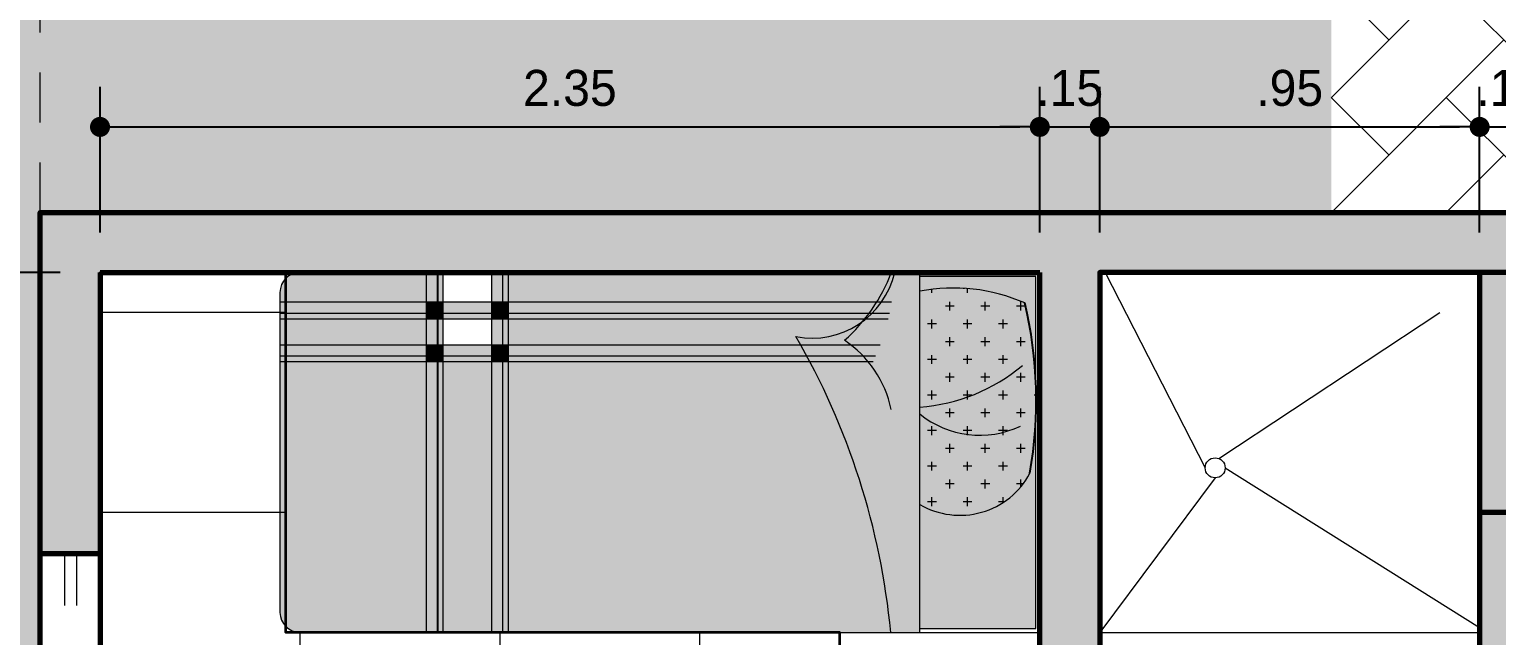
# Model space of a CAD drawing. Header units: millimetres. Extents: x 971.3 to 1010.6, y 593 to 619.8.
# Drawn here: x 973.383 to 977.052, y 609.289 to 610.805 of the extents above; entities that cross this region are included whole.
import ezdxf

# ---------------------------------------------------------------- set-up
doc = ezdxf.new("R2010")
doc.units = ezdxf.units.MM
for name, pattern in [('ACAD_ISO10W100', [18.5, 12, -3, 0.5, -3]), ('HIDDEN2', [0.1875, 0.125, -0.0625]), ('RAYITAS', [0.375, 0.25, -0.125])]:
    doc.linetypes.add(name, pattern=pattern)
for name, color, linetype, lineweight in [('acessorios', 9, 'Continuous', 5), ('csco', 7, 'Continuous', 70), ('FAROLAS', 45, 'Continuous', 9), ('hachura_moveis', 7, 'Continuous', 25), ('LAYOUT', 4, 'Continuous', 9), ('moveis', 254, 'Continuous', 5), ('PISO SS.HH.', 135, 'Continuous', 9), ('PROYECCIÓN', 7, 'RAYITAS', 13), ('sanitarios', 157, 'Continuous', 13), ('vidrios', 251, 'Continuous', 9), ('www.dwgfree.com', 7, 'Continuous', 70)]:
    doc.layers.add(name, color=color, linetype=linetype, lineweight=lineweight)
doc.styles.get("Standard").update_dxf_attribs({"font": 'stylu.ttf'})
doc.dimstyles.new('1-75', dxfattribs={"dimtxt": 0.09, "dimasz": 0.05, "dimexe": 0.1, "dimexo": 0.1, "dimgap": 0.05, "dimtad": 1, "dimzin": 4, "dimdsep": 46, "dimtxsty": 'Standard', "dimblk": 'DOT', "dimcen": 0.09, "dimclrd": 250, "dimclre": 250, "dimclrt": 7, "dimaunit": 1, "dimazin": 0, "dimtfac": 1, "dimtix": 1, "dimtmove": 1, "dimatfit": 3, "dimfxl": 0.5, "dimtolj": 1, "dimtzin": 0, "dimarcsym": 0})

# ---------------------------------------------------------------- blocks, each defined once
blk = doc.blocks.new('_Dot')
at = {"color": 0, "linetype": 'ByBlock', "lineweight": -2}
blk.add_line((-0.5, 0), (-1, 0), dxfattribs=at)
at = {"color": 0, "linetype": 'ByBlock', "const_width": 0.5}
blk.add_lwpolyline([(-0.25, 0, 1), (0.25, 0, 1)], format="xyb", close=True, dxfattribs=at)
blk = doc.blocks.new('*D51')
at = {"layer": 'Defpoints', "color": 0, "lineweight": 35, "transparency": 16777216}
for p in [(973.1316279590028, 610.1970495982769), (973.5599376252804, 610.1970495982769), (973.5599376252804, 607.7470303801381)]:
    blk.add_point(p, dxfattribs=at)
at = {"layer": 'www.dwgfree.com', "color": 250, "linetype": 'ACAD_ISO10W100', "lineweight": -2, "transparency": 16777216}
for p, q in [((973.4599376252804, 610.1970495982769), (973.0316279590028, 610.1970495982769)), ((973.4599376252804, 607.7470303801381), (973.0316279590028, 607.7470303801381))]:
    blk.add_line(p, q, dxfattribs=at)
at = {"layer": 'www.dwgfree.com', "color": 250, "lineweight": -2, "transparency": 16777216}
blk.add_line((973.1316279590028, 607.797030380138), (973.1316279590028, 610.1470495982769), dxfattribs=at)
at = {"layer": 'www.dwgfree.com', "color": 250, "lineweight": -2, "transparency": 16777216, "xscale": 0.05, "yscale": 0.05, "zscale": 0.05}
for p, rotation in [((973.1316279590028, 610.1970495982769), 90), ((973.1316279590028, 607.7470303801381), 270)]:
    blk.add_blockref('_Dot', p, dxfattribs=dict(at, rotation=rotation))
at = {"layer": 'www.dwgfree.com', "color": 7, "lineweight": 35, "transparency": 16777216, "insert": (973.0346184421652, 608.9720399892076), "char_height": 0.09, "attachment_point": 5, "rotation": 90}
blk.add_mtext('\\A1;2.45 ', dxfattribs=at)
blk = doc.blocks.new('*D52')
at = {"layer": 'Defpoints', "color": 0, "lineweight": 35, "transparency": 16777216}
for p in [(975.9099811480968, 610.5608654432801), (973.5599376252804, 610.1970495982769), (975.9099811480968, 610.197036116731)]:
    blk.add_point(p, dxfattribs=at)
at = {"layer": 'www.dwgfree.com', "color": 250, "linetype": 'ACAD_ISO10W100', "lineweight": -2, "transparency": 16777216}
for p, q in [((973.5599376252804, 610.2970495982769), (973.5599376252804, 610.6608654432802)), ((975.9099811480968, 610.2970361167311), (975.9099811480968, 610.6608654432802))]:
    blk.add_line(p, q, dxfattribs=at)
at = {"layer": 'www.dwgfree.com', "color": 250, "lineweight": -2, "transparency": 16777216}
blk.add_line((973.6099376252804, 610.5608654432801), (975.8599811480968, 610.5608654432801), dxfattribs=at)
at = {"layer": 'www.dwgfree.com', "color": 250, "lineweight": -2, "transparency": 16777216, "xscale": 0.05, "yscale": 0.05, "zscale": 0.05, "rotation": 180}
blk.add_blockref('_Dot', (973.5599376252804, 610.5608654432801), dxfattribs=at)
at = {"layer": 'www.dwgfree.com', "color": 250, "lineweight": -2, "transparency": 16777216, "xscale": 0.05, "yscale": 0.05, "zscale": 0.05}
blk.add_blockref('_Dot', (975.9099811480968, 610.5608654432801), dxfattribs=at)
at = {"layer": 'www.dwgfree.com', "color": 7, "lineweight": 35, "transparency": 16777216, "insert": (974.7349593866886, 610.6578090743196), "char_height": 0.09, "attachment_point": 5}
blk.add_mtext('\\A1;2.35 ', dxfattribs=at)
blk = doc.blocks.new('*D53')
at = {"layer": 'Defpoints', "color": 0, "lineweight": 35, "transparency": 16777216}
for p in [(976.0599811480969, 610.5608654432801), (975.9099811480968, 610.197036116731), (976.0599811480969, 610.1970352562225)]:
    blk.add_point(p, dxfattribs=at)
at = {"layer": 'www.dwgfree.com', "color": 250, "linetype": 'ACAD_ISO10W100', "lineweight": -2, "transparency": 16777216}
for p, q in [((975.9099811480968, 610.2970361167311), (975.9099811480968, 610.6608654432802)), ((976.0599811480969, 610.2970352562226), (976.0599811480969, 610.6608654432802))]:
    blk.add_line(p, q, dxfattribs=at)
at = {"layer": 'www.dwgfree.com', "color": 250, "lineweight": -2, "transparency": 16777216}
for p, q in [((975.8599811480968, 610.5608654432801), (975.8099811480968, 610.5608654432801)), ((975.9099811480968, 610.5608654432801), (976.0599811480969, 610.5608654432801)), ((976.1099811480968, 610.5608654432801), (976.1599811480969, 610.5608654432801))]:
    blk.add_line(p, q, dxfattribs=at)
at = {"layer": 'www.dwgfree.com', "color": 250, "lineweight": -2, "transparency": 16777216, "xscale": 0.05, "yscale": 0.05, "zscale": 0.05}
blk.add_blockref('_Dot', (975.9099811480968, 610.5608654432801), dxfattribs=at)
at = {"layer": 'www.dwgfree.com', "color": 250, "lineweight": -2, "transparency": 16777216, "xscale": 0.05, "yscale": 0.05, "zscale": 0.05, "rotation": 180}
blk.add_blockref('_Dot', (976.0599811480969, 610.5608654432801), dxfattribs=at)
at = {"layer": 'www.dwgfree.com', "color": 7, "lineweight": 35, "transparency": 16777216, "insert": (975.9849811480968, 610.6578090743196), "char_height": 0.09, "attachment_point": 5}
blk.add_mtext('\\A1;.15 ', dxfattribs=at)
blk = doc.blocks.new('*D54')
at = {"layer": 'Defpoints', "color": 0, "lineweight": 35, "transparency": 16777216}
for p in [(977.0099593479324, 610.5608654432801), (976.0599811480969, 610.1970352562225), (977.0099593479324, 610.197029806462)]:
    blk.add_point(p, dxfattribs=at)
at = {"layer": 'www.dwgfree.com', "color": 250, "linetype": 'ACAD_ISO10W100', "lineweight": -2, "transparency": 16777216}
for p, q in [((976.0599811480969, 610.2970352562226), (976.0599811480969, 610.6608654432802)), ((977.0099593479324, 610.297029806462), (977.0099593479324, 610.6608654432802))]:
    blk.add_line(p, q, dxfattribs=at)
at = {"layer": 'www.dwgfree.com', "color": 250, "lineweight": -2, "transparency": 16777216}
blk.add_line((976.1099811480968, 610.5608654432801), (976.9599593479325, 610.5608654432801), dxfattribs=at)
at = {"layer": 'www.dwgfree.com', "color": 250, "lineweight": -2, "transparency": 16777216, "xscale": 0.05, "yscale": 0.05, "zscale": 0.05, "rotation": 180}
blk.add_blockref('_Dot', (976.0599811480969, 610.5608654432801), dxfattribs=at)
at = {"layer": 'www.dwgfree.com', "color": 250, "lineweight": -2, "transparency": 16777216, "xscale": 0.05, "yscale": 0.05, "zscale": 0.05}
blk.add_blockref('_Dot', (977.0099593479324, 610.5608654432801), dxfattribs=at)
at = {"layer": 'www.dwgfree.com', "color": 7, "lineweight": 35, "transparency": 16777216, "insert": (976.5349702480146, 610.6578090743196), "char_height": 0.09, "attachment_point": 5}
blk.add_mtext('\\A1;.95 ', dxfattribs=at)
blk = doc.blocks.new('*D55')
at = {"layer": 'Defpoints', "color": 0, "lineweight": 35, "transparency": 16777216}
for p in [(977.1599593479325, 610.5608654432801), (977.0099593479324, 610.197029806462), (977.1599593479325, 610.1970290046141)]:
    blk.add_point(p, dxfattribs=at)
at = {"layer": 'www.dwgfree.com', "color": 250, "linetype": 'ACAD_ISO10W100', "lineweight": -2, "transparency": 16777216}
for p, q in [((977.0099593479324, 610.297029806462), (977.0099593479324, 610.6608654432802)), ((977.1599593479325, 610.2970290046142), (977.1599593479325, 610.6608654432802))]:
    blk.add_line(p, q, dxfattribs=at)
at = {"layer": 'www.dwgfree.com', "color": 250, "lineweight": -2, "transparency": 16777216}
for p, q in [((976.9599593479325, 610.5608654432801), (976.9099593479324, 610.5608654432801)), ((977.0099593479324, 610.5608654432801), (977.1599593479325, 610.5608654432801)), ((977.2099593479325, 610.5608654432801), (977.2599593479325, 610.5608654432801))]:
    blk.add_line(p, q, dxfattribs=at)
at = {"layer": 'www.dwgfree.com', "color": 250, "lineweight": -2, "transparency": 16777216, "xscale": 0.05, "yscale": 0.05, "zscale": 0.05}
blk.add_blockref('_Dot', (977.0099593479324, 610.5608654432801), dxfattribs=at)
at = {"layer": 'www.dwgfree.com', "color": 250, "lineweight": -2, "transparency": 16777216, "xscale": 0.05, "yscale": 0.05, "zscale": 0.05, "rotation": 180}
blk.add_blockref('_Dot', (977.1599593479325, 610.5608654432801), dxfattribs=at)
at = {"layer": 'www.dwgfree.com', "color": 7, "lineweight": 35, "transparency": 16777216, "insert": (977.0849593479325, 610.6578090743196), "char_height": 0.09, "attachment_point": 5}
blk.add_mtext('\\A1;.15 ', dxfattribs=at)
blk = doc.blocks.new('*D70')
at = {"layer": 'Defpoints', "color": 0, "lineweight": 35, "transparency": 16777216}
for p in [(972.6142525425774, 611.9916418023585), (971.683548713615, 610.3470013337948), (973.4099376252805, 610.3470013337948)]:
    blk.add_point(p, dxfattribs=at)
at = {"layer": 'www.dwgfree.com', "color": 250, "linetype": 'ACAD_ISO10W100', "lineweight": -2, "transparency": 16777216}
for p, q in [((972.5142525425774, 611.9916418023585), (971.583548713615, 611.9916418023585)), ((973.3099376252804, 610.3470013337948), (971.583548713615, 610.3470013337948))]:
    blk.add_line(p, q, dxfattribs=at)
at = {"layer": 'www.dwgfree.com', "color": 250, "lineweight": -2, "transparency": 16777216}
blk.add_line((971.683548713615, 611.9416418023585), (971.683548713615, 610.3970013337947), dxfattribs=at)
at = {"layer": 'www.dwgfree.com', "color": 250, "lineweight": -2, "transparency": 16777216, "xscale": 0.05, "yscale": 0.05, "zscale": 0.05}
for p, rotation in [((971.683548713615, 611.9916418023585), 90), ((971.683548713615, 610.3470013337948), 270)]:
    blk.add_blockref('_Dot', p, dxfattribs=dict(at, rotation=rotation))
at = {"layer": 'www.dwgfree.com', "color": 7, "lineweight": 35, "transparency": 16777216, "insert": (971.5865391967774, 611.1693215680767), "char_height": 0.09, "attachment_point": 5, "rotation": 90}
blk.add_mtext('\\A1;1.64 ', dxfattribs=at)
blk = doc.blocks.new('*D71')
at = {"layer": 'Defpoints', "color": 0, "lineweight": 35, "transparency": 16777216}
for p in [(973.4099376252805, 610.3470013337948), (971.683548713615, 599.1870303801381), (973.5599376252804, 599.1870303801381)]:
    blk.add_point(p, dxfattribs=at)
at = {"layer": 'www.dwgfree.com', "color": 250, "linetype": 'ACAD_ISO10W100', "lineweight": -2, "transparency": 16777216}
for p, q in [((973.3099376252804, 610.3470013337948), (971.583548713615, 610.3470013337948)), ((973.4599376252804, 599.1870303801381), (971.583548713615, 599.1870303801381))]:
    blk.add_line(p, q, dxfattribs=at)
at = {"layer": 'www.dwgfree.com', "color": 250, "lineweight": -2, "transparency": 16777216}
blk.add_line((971.683548713615, 610.2970013337948), (971.683548713615, 599.2370303801381), dxfattribs=at)
at = {"layer": 'www.dwgfree.com', "color": 250, "lineweight": -2, "transparency": 16777216, "xscale": 0.05, "yscale": 0.05, "zscale": 0.05}
for p, rotation in [((971.683548713615, 610.3470013337948), 90), ((971.683548713615, 599.1870303801381), 270)]:
    blk.add_blockref('_Dot', p, dxfattribs=dict(at, rotation=rotation))
at = {"layer": 'www.dwgfree.com', "color": 7, "lineweight": 35, "transparency": 16777216, "insert": (971.5868686257671, 604.7670158569666), "char_height": 0.09, "attachment_point": 5, "rotation": 90}
blk.add_mtext('\\A1;11.16 ', dxfattribs=at)

msp = doc.modelspace()

# ---------------------------------------------------------------- hatches: boundary and pattern name
at = {"layer": 'acessorios'}
h = msp.add_hatch(color=2, dxfattribs=at)
h.dxf.hatch_style = 1
h.set_gradient(color1=(255, 255, 0), color2=(255, 255, 127), tint=1)
h.paths.add_polyline_path([(974.3756634376599, 610.0805963298749), (974.3756634376599, 610.0153401998082), (974.0099811477244, 610.0153401998082), (974.0099811477244, 610.0805963298749)])
h.paths.add_polyline_path([(974.0099811477244, 610.1225370165173), (974.009981147538, 610.1470361166844, -0.4142135623730951), (974.059981147538, 610.1970361166844), (974.3756634376599, 610.1970361166925), (974.3756634376599, 610.1225370165171)])
h.paths.add_polyline_path([(974.5807068690315, 610.1225370165171), (974.5807068690315, 610.197036116731), (975.5387541936351, 610.197036116731, -0.0487022168958005), (975.5020613921718, 610.1225370165171)])
h.paths.add_polyline_path([(975.4724284190514, 610.0805963298749, -0.0037971562905083), (975.4683332975566, 610.0755614178661, -0.2122818350342909), (975.3003117234298, 610.0365926117718, -0.0033755710232765), (975.3124539853576, 610.0153401998082), (974.5807068690315, 610.0153401998082), (974.5807068690315, 610.0805963298749)])
h = msp.add_hatch(color=51, dxfattribs=at)
h.dxf.hatch_style = 1
h.set_gradient(color1=(255, 255, 127), color2=(255, 223, 127), tint=1)
h.paths.add_polyline_path([(975.6099811482832, 610.1498469286194, -0.1528833795737018), (975.8726609142649, 610.1207392201504, -0.0464875882617144), (975.8999811483204, 609.9260599812355), (975.8999811483204, 609.8275298557801, -0.0314974533856593), (975.8854095955467, 609.6949762756734, -0.4254905062135648), (975.6099811482832, 609.6169794390032)])
h = msp.add_hatch(dxfattribs=at)
h.set_pattern_fill('CROSS', color=202, scale=0.006999999999999999, angle=-179.9999999999992)
h.set_pattern_definition([(179.9999999999992, (1220.215406747545, 558.7729889198066), (-0.0444499999999994, 0.0444500000000006), [0.022225, -0.066675]), (90, (1220.204294247544, 558.7618764198066), (0.0444500000000006, 0.0444499999999994), [0.022225, -0.066675])])
h.paths.add_polyline_path([(975.8999811483204, 609.9260599812355), (975.8999811483204, 609.8275298557801, -0.0314974533856593), (975.8854095955467, 609.6949762756734, -0.4254905062135648), (975.6099811482832, 609.6169794390032), (975.6099811482832, 610.1498469286194, -0.1528833795737018), (975.8726609142649, 610.1207392201504, -0.0464875882617133)])
h = msp.add_hatch(color=2, dxfattribs=at)
h.dxf.hatch_style = 1
h.set_gradient(color1=(255, 255, 0), color2=(255, 255, 127), tint=1, name='HEMISPHERICAL')
h.paths.add_polyline_path([(974.5387661818072, 609.2970361167775), (974.4176041248843, 609.2970361167775), (974.4176041248843, 609.9733995131661), (974.5387661818072, 609.9733995131661)])
at = {"layer": 'FAROLAS', "lineweight": 35}
h = msp.add_hatch(dxfattribs=at)
h.set_pattern_fill('AR-SAND', color=104, scale=0.004, angle=180, style=0)
h.set_pattern_definition([(217.5, (972.2731879378706, 593.9199609331324), (0.006400125183936158, -0.1957652949317369), [0, -0.154432, 0, -0.17272, 0, -0.1651]), (187.5, (972.2731879378706, 593.9199609331324), (-0.1798093132552011, -0.2867300402273417), [0, -0.08331200000000001, 0, -0.139192, 0, -0.05334000000000001]), (147.5, (972.3981559378706, 593.9199609331324), (-0.3163969480965832, -0.0005748738714182377), [0, -0.0508, 0, -0.18288, 0, -0.23876]), (137.5, (972.3981559378706, 593.9199609331324), (-0.3054225809889189, -0.08917172930288646), [0, -0.0254, 0, -0.119888, 0, -0.13716])])
h.paths.add_polyline_path([(978.383475437473, 614.1659533097956), (976.3136937431416, 614.1659533097956), (976.3763644193356, 611.7875206336183), (972.2731879378707, 611.7875206336183), (972.2731879378706, 593.9199609331324), (977.138243338863, 593.9199609331324), (977.1382314583884, 599.0970383622058), (973.4099376252805, 599.0970383622059), (973.4100021602462, 610.3470506690471), (976.6389642636196, 610.3470321463155), (976.6389729255336, 611.8570141849763), (978.383475437473, 611.8570141849762)])
h.paths.add_polyline_path([(973.3426257451238, 594.0354513086622), (972.4764033365439, 594.0354513086622), (972.4764033365439, 599.0712073016794), (973.3426257451238, 599.0712073016794)], flags=16)
h.paths.add_polyline_path([(973.3426257451239, 599.0810234634213), (972.4764033365443, 599.0810234634213), (972.4764033365443, 611.7875206336183), (973.3426257451239, 611.7875206336183)], flags=16)
at = {"layer": 'hachura_moveis', "ltscale": 0.03}
h = msp.add_hatch(color=9, dxfattribs=at)
h.set_gradient(color1=(196, 196, 196), one_color=1, tint=1, name='CYLINDER')
h.paths.add_polyline_path([(974.4036238954991, 610.197036116731), (974.4036238954991, 610.1225370165171), (974.3756634376599, 610.1225370165171), (974.3756634376599, 610.197036116731)])
h = msp.add_hatch(color=9, dxfattribs=at)
h.set_gradient(color1=(196, 196, 196), one_color=1, tint=1, name='CYLINDER')
h.paths.add_polyline_path([(974.5807068681002, 610.197036116731), (974.5667266405776, 610.197036116731), (974.5667266405776, 609.2970361167775), (974.5807068681002, 609.2970361167775)])
h.paths.add_polyline_path([(974.566726639719, 610.197036116731), (974.5387661808759, 610.197036116731), (974.5387661808759, 609.2970361167775), (974.5667266405776, 609.2970361167775)])
h.paths.add_polyline_path([(974.4036238963575, 610.197036116731), (974.3756634384456, 610.197036116731), (974.3756634367287, 609.2970361167775), (974.4036238954991, 609.2970361167775)])
h.paths.add_polyline_path([(974.4176041248843, 610.197036116731), (974.4036238945678, 610.197036116731), (974.4036238945678, 609.2970361167775), (974.4176041248843, 609.2970361167775)])
h = msp.add_hatch(color=9, dxfattribs=at)
h.set_gradient(color1=(196, 196, 196), one_color=1, tint=1, name='CYLINDER')
h.paths.add_polyline_path([(974.4176041248843, 610.197036116731), (974.4176041248843, 610.1225370165171), (974.4036238954991, 610.1225370165171), (974.4036238954991, 610.197036116731)])
h = msp.add_hatch(color=9, dxfattribs=at)
h.set_gradient(color1=(196, 196, 196), one_color=1, tint=1, name='CYLINDER')
h.paths.add_polyline_path([(974.5667266396463, 610.197036116731), (974.5667266396463, 610.1225370165171), (974.5387661818072, 610.1225370165171), (974.5387661818072, 610.197036116731)])
h = msp.add_hatch(color=9, dxfattribs=at)
h.set_gradient(color1=(196, 196, 196), one_color=1, tint=1, name='CYLINDER')
h.paths.add_polyline_path([(974.5807068690315, 610.197036116731), (974.5807068690315, 610.1225370165171), (974.5667266396463, 610.1225370165171), (974.5667266396463, 610.197036116731)])
h = msp.add_hatch(color=9, dxfattribs=at)
h.set_gradient(color1=(196, 196, 196), one_color=1, tint=1, name='CYLINDER')
edge = h.paths.add_edge_path(flags=16)
edge.add_ellipse((974.8416415497327, 609.876794918508), major_axis=(0.7491694575713221, 0.7491694575713023), ratio=0.9999999999999998, start_angle=312.334840315361, end_angle=317.6651596846389)
edge.add_line((975.8999811483204, 609.9260599809443), (975.8999811483204, 609.8275298560714))
edge = h.paths.add_edge_path()
edge.add_line((975.8999811497252, 610.197036116731), (975.4515497419331, 610.197036116731))
edge.add_ellipse((974.9435037611272, 610.5244307265986), major_axis=(0.427374513268744, 0.4273745132687324), ratio=0.9999999999999343, start_angle=261.18197975169466, end_angle=282.20148868681656, ccw=False)
edge.add_ellipse((973.7324143578481, 609.1267019932538), major_axis=(1.28183522462213, 1.281835224622094), ratio=0.9999999999999966, start_angle=320.3916070522366, end_angle=345.1276808096935, ccw=False)
edge.add_line((975.5371828672393, 609.2970361168876), (975.609981148283, 609.2970361168939))
edge.add_line((975.6099811482832, 609.2970361168941), (975.6099811473518, 609.3070361167869))
edge.add_line((975.6099811473518, 609.3070361167868), (975.8999811483204, 609.3070361167868))
edge.add_line((975.8999811483204, 609.3070361167868), (975.8999811497252, 610.1970361167309))
h = msp.add_hatch(color=9, dxfattribs=at)
h.set_gradient(color1=(196, 196, 196), one_color=1, tint=1, name='CYLINDER')
h.paths.add_polyline_path([(974.3756634376599, 610.1225370165171), (974.3756634376599, 610.0945765587944), (974.0099811477244, 610.0945765587946), (974.0099811477244, 610.1225370165173)])
h = msp.add_hatch(color=9, dxfattribs=at)
h.set_gradient(color1=(196, 196, 196), one_color=1, tint=1, name='CYLINDER')
h.paths.add_polyline_path([(974.4036238954991, 610.1225370165171), (974.4036238954991, 610.0945765587944), (974.3756634376599, 610.0945765587944), (974.3756634376599, 610.1225370165171)])
h = msp.add_hatch(color=9, dxfattribs=at)
h.set_gradient(color1=(196, 196, 196), one_color=1, tint=1, name='CYLINDER')
h.paths.add_polyline_path([(974.4176041248843, 610.1225370165171), (974.4176041248843, 610.0945765587944), (974.4036238954991, 610.0945765587944), (974.4036238954991, 610.1225370165171)])
h = msp.add_hatch(color=9, dxfattribs=at)
h.set_gradient(color1=(196, 196, 196), one_color=1, tint=1, name='CYLINDER')
h.paths.add_polyline_path([(974.5387661818072, 610.1225370165171), (974.5387661818072, 610.0945765587944), (974.4176041248843, 610.0945765587944), (974.4176041248843, 610.1225370165171)])
h = msp.add_hatch(color=9, dxfattribs=at)
h.set_gradient(color1=(196, 196, 196), one_color=1, tint=1, name='CYLINDER')
h.paths.add_polyline_path([(974.5667266396463, 610.1225370165171), (974.5667266396463, 610.0945765587944), (974.5387661818072, 610.0945765587944), (974.5387661818072, 610.1225370165171)])
h = msp.add_hatch(color=9, dxfattribs=at)
h.set_gradient(color1=(196, 196, 196), one_color=1, tint=1, name='CYLINDER')
h.paths.add_polyline_path([(974.5807068690315, 610.1225370165171), (974.5807068690315, 610.0945765587944), (974.5667266396463, 610.0945765587944), (974.5667266396463, 610.1225370165171)])
h = msp.add_hatch(color=9, dxfattribs=at)
h.set_gradient(color1=(196, 196, 196), one_color=1, tint=1, name='CYLINDER')
edge = h.paths.add_edge_path()
edge.add_ellipse((974.9435037610451, 610.2244307216931), major_axis=(0.4273745120105543, 0.4273745120105426), ratio=0.9999999999971613, start_angle=302.5933625917143, end_angle=305.29433333725757, ccw=False)
edge.add_line((975.5337883054867, 610.0945765587944), (974.5807068690315, 610.0945765587944))
edge.add_line((974.5807068690315, 610.0945765587944), (974.5807068690315, 610.1225370165171))
edge.add_line((974.5807068690315, 610.1225370165171), (975.539251710999, 610.1225370165171))
h = msp.add_hatch(color=9, dxfattribs=at)
h.set_gradient(color1=(196, 196, 196), one_color=1, tint=1, name='CYLINDER')
h.paths.add_polyline_path([(974.3756634376599, 610.0945765587944), (974.3756634376599, 610.0805963298749), (974.0099811477244, 610.0805963298749), (974.0099811477244, 610.0945765587946)])
h = msp.add_hatch(color=9, dxfattribs=at)
h.set_gradient(color1=(196, 196, 196), one_color=1, tint=1, name='CYLINDER')
h.paths.add_polyline_path([(974.4036238954991, 610.0945765587944), (974.4036238954991, 610.0805963298749), (974.3756634376599, 610.0805963298749), (974.3756634376599, 610.0945765587944)])
h = msp.add_hatch(color=9, dxfattribs=at)
h.set_gradient(color1=(196, 196, 196), one_color=1, tint=1, name='CYLINDER')
h.paths.add_polyline_path([(974.4176041248843, 610.0945765587944), (974.4176041248843, 610.0805963298749), (974.4036238954991, 610.0805963298749), (974.4036238954991, 610.0945765587944)])
h = msp.add_hatch(color=9, dxfattribs=at)
h.set_gradient(color1=(196, 196, 196), one_color=1, tint=1, name='CYLINDER')
h.paths.add_polyline_path([(974.4176041248843, 610.0805963298749), (974.4176041248843, 610.0153401998082), (974.4036238954991, 610.0153401998082), (974.4036238954991, 610.0805963298749)])
h = msp.add_hatch(color=9, dxfattribs=at)
h.set_gradient(color1=(196, 196, 196), one_color=1, tint=1, name='CYLINDER')
h.paths.add_polyline_path([(974.5387661818072, 610.0945765587944), (974.5387661818072, 610.0805963298749), (974.4176041248843, 610.0805963298749), (974.4176041248843, 610.0945765587944)])
h = msp.add_hatch(color=9, dxfattribs=at)
h.set_gradient(color1=(196, 196, 196), one_color=1, tint=1, name='CYLINDER')
h.paths.add_polyline_path([(974.5667266396463, 610.0945765587944), (974.5667266396463, 610.0805963298749), (974.5387661818072, 610.0805963298749), (974.5387661818072, 610.0945765587944)])
h = msp.add_hatch(color=9, dxfattribs=at)
h.set_gradient(color1=(196, 196, 196), one_color=1, tint=1, name='CYLINDER')
h.paths.add_polyline_path([(974.5667266396463, 610.0805963298749), (974.5667266396463, 610.0153401998082), (974.5387661818072, 610.0153401998082), (974.5387661818072, 610.0805963298749)])
h = msp.add_hatch(color=9, dxfattribs=at)
h.set_gradient(color1=(196, 196, 196), one_color=1, tint=1, name='CYLINDER')
h.paths.add_polyline_path([(974.5807068690315, 610.0945765587944), (974.5807068690315, 610.0805963298749), (974.5667266396463, 610.0805963298749), (974.5667266396463, 610.0945765587944)])
h = msp.add_hatch(color=9, dxfattribs=at)
h.set_gradient(color1=(196, 196, 196), one_color=1, tint=1, name='CYLINDER')
h.paths.add_polyline_path([(974.5807068690315, 610.0805963298749), (974.5807068690315, 610.0153401998082), (974.5667266396463, 610.0153401998082), (974.5667266396463, 610.0805963298749)])
h = msp.add_hatch(color=9, dxfattribs=at)
h.set_gradient(color1=(196, 196, 196), one_color=1, tint=1, name='CYLINDER')
edge = h.paths.add_edge_path()
edge.add_ellipse((974.9435037590125, 610.2244307015793), major_axis=(-0.4273745103561393, 0.4273745103561512), ratio=0.9999999999994118, start_angle=211.2326961119324, end_angle=212.5933644954219, ccw=False)
edge.add_line((975.5305383557111, 610.0805963298749), (974.5807068690315, 610.0805963298749))
edge.add_line((974.5807068690315, 610.0805963298749), (974.5807068690315, 610.0945765587944))
edge.add_line((974.5807068690315, 610.0945765587944), (975.5337883054867, 610.0945765587944))
h = msp.add_hatch(color=9, dxfattribs=at)
h.set_gradient(color1=(196, 196, 196), one_color=1, tint=1, name='CYLINDER')
h.paths.add_polyline_path([(974.3756634376599, 610.0153401998082), (974.3756634376599, 609.9873797419691), (974.0099811477244, 609.9873797419693), (974.0099811477244, 610.0153401998082)])
h = msp.add_hatch(color=9, dxfattribs=at)
h.set_gradient(color1=(196, 196, 196), one_color=1, tint=1, name='CYLINDER')
h.paths.add_polyline_path([(974.4036238954991, 610.0153401998082), (974.4036238954991, 609.9873797419691), (974.3756634376599, 609.9873797419691), (974.3756634376599, 610.0153401998082)])
h = msp.add_hatch(color=9, dxfattribs=at)
h.set_gradient(color1=(196, 196, 196), one_color=1, tint=1, name='CYLINDER')
h.paths.add_polyline_path([(974.4176041248843, 610.0153401998082), (974.4176041248843, 609.9873797419691), (974.4036238954991, 609.9873797419691), (974.4036238954991, 610.0153401998082)])
h = msp.add_hatch(color=9, dxfattribs=at)
h.set_gradient(color1=(196, 196, 196), one_color=1, tint=1, name='CYLINDER')
h.paths.add_polyline_path([(974.5387661818072, 610.0153401998082), (974.5387661818072, 609.9873797419691), (974.4176041248843, 609.9873797419691), (974.4176041248843, 610.0153401998082)])
h = msp.add_hatch(color=9, dxfattribs=at)
h.set_gradient(color1=(196, 196, 196), one_color=1, tint=1, name='CYLINDER')
h.paths.add_polyline_path([(974.5667266396463, 610.0153401998082), (974.5667266396463, 609.9873797419691), (974.5387661818072, 609.9873797419691), (974.5387661818072, 610.0153401998082)])
h = msp.add_hatch(color=9, dxfattribs=at)
h.set_gradient(color1=(196, 196, 196), one_color=1, tint=1, name='CYLINDER')
h.paths.add_polyline_path([(974.5807068690315, 610.0153401998082), (974.5807068690315, 609.9873797419691), (974.5667266396463, 609.9873797419691), (974.5667266396463, 610.0153401998082)])
h = msp.add_hatch(color=9, dxfattribs=at)
h.set_gradient(color1=(196, 196, 196), one_color=1, tint=1, name='CYLINDER')
edge = h.paths.add_edge_path()
edge.add_ellipse((974.943503758707, 610.2244307291649), major_axis=(0.4273745149283505, 0.4273745149283388), ratio=0.9999999999971958, start_angle=291.9079467254977, end_angle=294.7603279803007, ccw=False)
edge.add_line((975.4994756837963, 609.9873797419691), (974.5807068690314, 609.9873797419691))
edge.add_line((974.5807068690315, 609.9873797419691), (974.5807068690315, 610.0153401998082))
edge.add_line((974.5807068690315, 610.0153401998082), (975.5105832086533, 610.0153401998082))
h = msp.add_hatch(color=9, dxfattribs=at)
h.set_gradient(color1=(196, 196, 196), one_color=1, tint=1, name='CYLINDER')
h.paths.add_polyline_path([(974.3756634376599, 609.9873797419691), (974.3756634376599, 609.9733995131661), (974.0099811477244, 609.9733995131661), (974.0099811477244, 609.9873797419693)])
h = msp.add_hatch(color=9, dxfattribs=at)
h.set_gradient(color1=(196, 196, 196), one_color=1, tint=1, name='CYLINDER')
h.paths.add_polyline_path([(974.4036238954991, 609.9873797419691), (974.4036238954991, 609.9733995131661), (974.3756634376599, 609.9733995131661), (974.3756634376599, 609.9873797419691)])
h = msp.add_hatch(color=9, dxfattribs=at)
h.set_gradient(color1=(196, 196, 196), one_color=1, tint=1, name='CYLINDER')
h.paths.add_polyline_path([(974.4176041248843, 609.9873797419691), (974.4176041248843, 609.9733995131661), (974.4036238954991, 609.9733995131661), (974.4036238954991, 609.9873797419691)])
h = msp.add_hatch(color=9, dxfattribs=at)
h.set_gradient(color1=(196, 196, 196), one_color=1, tint=1, name='CYLINDER')
h.paths.add_polyline_path([(974.5387661818072, 609.9873797419691), (974.5387661818072, 609.9733995131661), (974.4176041248843, 609.9733995131661), (974.4176041248843, 609.9873797419691)])
h = msp.add_hatch(color=9, dxfattribs=at)
h.set_gradient(color1=(196, 196, 196), one_color=1, tint=1, name='CYLINDER')
h.paths.add_polyline_path([(974.5667266396463, 609.9873797419691), (974.5667266396463, 609.9733995131661), (974.5387661818072, 609.9733995131661), (974.5387661818072, 609.9873797419691)])
h = msp.add_hatch(color=9, dxfattribs=at)
h.set_gradient(color1=(196, 196, 196), one_color=1, tint=1, name='CYLINDER')
h.paths.add_polyline_path([(974.5807068690315, 609.9873797419691), (974.5807068690315, 609.9733995131661), (974.5667266396463, 609.9733995131661), (974.5667266396463, 609.9873797419691)])
h = msp.add_hatch(color=9, dxfattribs=at)
h.set_gradient(color1=(196, 196, 196), one_color=1, tint=1, name='CYLINDER')
edge = h.paths.add_edge_path()
edge.add_ellipse((974.9435037635452, 610.2244307026244), major_axis=(-0.4273745044186561, 0.4273745044186676), ratio=0.9999999999918697, start_angle=200.4592511613486, end_angle=201.9079488601959, ccw=False)
edge.add_line((975.493304887566, 609.9733995131661), (974.5807068690315, 609.9733995131661))
edge.add_line((974.5807068690315, 609.9733995131661), (974.5807068690315, 609.9873797419691))
edge.add_line((974.5807068690315, 609.9873797419691), (975.4994756837964, 609.9873797419691))
at = {"layer": 'moveis', "lineweight": 9, "ltscale": 0.05}
h = msp.add_hatch(color=23, dxfattribs=at)
h.dxf.hatch_style = 1
h.set_gradient(color1=(228, 124, 68), color2=(242, 189, 161), one_color=1, tint=0.7900000214576721)
h.paths.add_polyline_path([(974.5807068690315, 609.9733995131661), (975.3353199684167, 609.9733995131661, -0.098282591307387), (975.5371828673029, 609.2970361167775), (974.5807068690315, 609.2970361167775)])
h.paths.add_polyline_path([(974.3756634376599, 609.2970361167775), (974.059981147538, 609.2970361168241, -0.4142135623730909), (974.009981147538, 609.3470361168241), (974.0099811476839, 609.9733995131661), (974.3756634376599, 609.9733995131661)])
at = {"layer": 'www.dwgfree.com', "lineweight": 13}
h = msp.add_hatch(dxfattribs=at)
h.set_pattern_fill('AR-HBONE', color=256, scale=0.002, style=0)
h.set_pattern_definition([(45, (976.6389642636196, 610.3470013337949), (2.842170943040401e-17, 0.2873681958742129), [0.6096, -0.2032]), (135, (976.7826482636196, 610.4906853337949), (2.842170943040401e-17, 0.2873681958742129), [0.6096, -0.2032])])
h.paths.add_polyline_path([(981.4732495981593, 618.1420165360051), (979.5732495981594, 618.1420165360051), (979.5732495981594, 618.0699609331325), (978.5732495981594, 618.0699609331325), (978.5732495981594, 618.7699609331323), (978.3834754374731, 618.7699609331323), (978.3834754374731, 614.1659533097956), (978.383475437473, 611.8570141849763), (976.6389729255336, 611.8570141849763), (976.6389642636196, 610.3470321463154), (981.9731895317359, 610.3470013337949), (981.9732387556378, 615.0321507974695), (980.5476513462038, 615.0321657752146), (980.5476513462038, 615.6321657752146), (981.4732495981593, 615.6321657752146), (981.4732495981593, 616.4827412945797), (981.3064174553024, 616.4827412945796), (981.3064174553024, 617.1558841517223), (981.4732495981596, 617.1558841517223), (981.4732495981593, 617.3733625951189), (981.3682495981591, 617.3733625951189), (981.3682495981591, 617.968362595119), (981.4732495981592, 617.968362595119)])
at = {"layer": 'www.dwgfree.com', "lineweight": 35}
for points in [[(977.5554832192029, 610.3470268887639), (973.4099376252805, 610.3470506694173), (973.4099376252805, 610.3470013337948), (973.4099376252805, 609.4947345088979), (973.5599376252804, 609.4947345088979), (973.5599376252804, 610.1970495982769), (975.9099811480968, 610.197036116731), (975.9099811480968, 607.5979465428595), (976.1599593479325, 607.5979465428595), (976.1599593479325, 607.7479465428596), (976.0599811480969, 607.7479465428595), (976.0599811480969, 610.1970352562225), (977.5554834448258, 610.1970267566953)], [(977.1599593479325, 610.1970290046141), (977.0099593479324, 610.1970298571231), (977.0099593479323, 607.7479465428596), (976.9104409353156, 607.7479465428596), (976.9104409353156, 607.5979465428597), (977.1599593479323, 607.5978909589029)]]:
    msp.add_hatch(color=256, dxfattribs=at).paths.add_polyline_path(points)
at = {"layer": 'www.dwgfree.com', "lineweight": 15}
h = msp.add_hatch(dxfattribs=at)
h.set_pattern_fill('_USER', color=252, scale=0.5, style=0, double=1, pattern_type=0)
h.set_pattern_definition([(0, (973.5599376252804, 607.5970303801382), (0, 0.5), []), (90, (973.5599376252804, 607.5970303801382), (-0.5, 3.061515884555943e-17), [])])
edge = h.paths.add_edge_path()
edge.add_line((974.059981147538, 610.197036116731), (973.5599376252804, 610.1970495982769))
edge.add_line((973.5599376252804, 610.1970495982769), (973.5599376252804, 607.7470303801381))
edge.add_line((973.5599376252804, 607.7470303801381), (975.0554600528915, 607.7470303801377))
edge.add_line((975.0554600528915, 607.7470303801377), (975.0554600528915, 607.5970303801382))
edge.add_line((975.0554600528915, 607.5970303801382), (975.9099811480964, 607.5970303801386))
edge.add_line((975.9099811480964, 607.5970303801386), (975.9099811480964, 608.7813911623865))
edge.add_line((975.9099811480964, 608.7813911623865), (975.4099811480968, 608.7813911623865))
edge.add_line((975.4099811480968, 608.7813911623865), (975.4099811480968, 609.2970361167775))
edge.add_line((975.4099811480968, 609.2970361167775), (974.0246258084787, 609.2970361167776))
edge.add_line((974.0246258084787, 609.2970361167776), (974.0246309715903, 610.1970469324604))

# ---------------------------------------------------------------- linework, layer by layer
at = {"color": 7}
msp.add_arc((974.8416415497318, 609.876794918508), 1.059485607427655, 350.1185414055719, 13.31166518843063, dxfattribs=at)
at = {"layer": 'csco'}
for p, q in [((973.5599376252804, 610.1970495982769), (975.9099811480968, 610.197036116731)), ((973.5599376252804, 610.1970495982769), (973.5599376252804, 607.7470303801381)), ((975.9099811480968, 607.5979465428599), (975.9099811480968, 610.197036116731)), ((977.0099593479324, 610.197029806462), (977.0099593479323, 607.7479465428596)), ((973.4099376252802, 609.4947345088979), (973.5599376252802, 609.4947345088979))]:
    msp.add_line(p, q, dxfattribs=at)
for points in [[(973.4099376252805, 607.5970303801381), (973.4099376252805, 610.3470506694173), (977.5554832192029, 610.3470268887639), (977.5554834448258, 610.1970267566953), (976.0599811480969, 610.1970352562225), (976.0599811480969, 607.7479465428595)], [(977.1599593479324, 609.5970303801382), (977.0099593479325, 609.5970303801382)]]:
    msp.add_lwpolyline(points, dxfattribs=at)
at = {"layer": 'hachura_moveis', "color": 7}
msp.add_line((974.4036238954991, 610.197036116731), (974.4036238954991, 609.2970361167775), dxfattribs=at)
at = {"layer": 'LAYOUT'}
for p, q in [((975.9099811480968, 610.197036116731), (974.059981147538, 610.197036116731)), ((975.9099811480968, 610.197036116731), (975.9099811480968, 609.2970361167775)), ((974.0099811477244, 610.1470361166846), (974.0099811477244, 609.3470361168241)), ((974.059981147538, 609.2970361167775), (975.9099811480968, 609.2970361167775))]:
    msp.add_line(p, q, dxfattribs=at)
at = {"layer": 'LAYOUT', "color": 7}
for p, q in [((974.3756634376599, 610.197036116731), (974.3756634376599, 609.2970361167775)), ((974.4176041248843, 610.197036116731), (974.4176041248843, 609.2970361167775)), ((974.5387661818072, 610.197036116731), (974.5387661818072, 609.2970361167775)), ((974.5667266396463, 610.197036116731), (974.5667266396463, 609.2970361167775)), ((974.5807068690315, 610.197036116731), (974.5807068690315, 609.2970361167775)), ((975.6099811482832, 609.2970361167775), (975.6099811482832, 610.197036116731)), ((975.8999811483204, 610.1870361167216), (975.6099811482832, 610.1870361167216)), ((975.8999811483204, 609.3070361167868), (975.8999811483204, 610.1870361167216)), ((975.5392517109989, 610.1225370165171), (974.0099811477244, 610.1225370165173)), ((975.5337883054867, 610.0945765587944), (974.0099811477244, 610.0945765587946)), ((975.5305383557111, 610.0805963298749), (974.0099811477244, 610.0805963298749)), ((975.5105832086532, 610.0153401998082), (974.0099811477244, 610.0153401998082)), ((975.4994756837963, 609.9873797419691), (974.0099811477244, 609.9873797419693)), ((975.493304887566, 609.9733995131661), (974.0099811477244, 609.9733995131661)), ((975.6099811482832, 609.3070361167868), (975.8999811483204, 609.3070361167868))]:
    msp.add_line(p, q, dxfattribs=at)
at = {"layer": 'LAYOUT'}
for centre, start, end in [((974.059981147538, 610.1470361166846), 90.00000000000001, 180), ((974.059981147538, 609.3470361168241), 180, 270)]:
    msp.add_arc(centre, 0.05, start, end, dxfattribs=at)
at = {"layer": 'LAYOUT', "color": 7}
for centre, radius, start, end in [((975.3404978324711, 610.2450356236372), 0.2122814465642829, 259.087725922409, 346.9316891470447), ((975.1388933563262, 610.3476926411481), 0.4273009215562222, 311.4356186929562, 339.3549760189521), ((975.6948356570332, 609.7157902048878), 0.4422731362762918, 66.2922816177548, 101.0613496340903), ((973.7324143571435, 609.126701993237), 1.812788760144204, 5.391607042032563, 30.12768083101226), ((975.2688478629692, 609.798347115235), 0.2753094013602931, 11.78466405899431, 56.28249287524559), ((975.5775450475171, 610.3076647957299), 0.4485119415100307, 274.1472150881928, 310.1164483665209), ((975.7598689382553, 610.0274244839769), 0.2373797418088142, 230.8445758171751, 295.414625518059), ((975.7101644992485, 609.7885097704805), 0.1986437978577878, 239.7126712475023, 331.9098390999247)]:
    msp.add_arc(centre, radius, start, end, dxfattribs=at)
at = {"layer": 'PISO SS.HH.'}
for p, q in [((976.0738212139684, 610.1970351768259), (976.3235698525244, 609.7085804992691)), ((976.3578389109631, 609.7317986937653), (976.9099843018142, 610.0970303801382)), ((976.3485698525244, 609.6835804992692), (976.0599811480969, 609.2970351948636)), ((976.3735698525244, 609.7085804992691), (977.0099593479324, 609.3092722195394))]:
    msp.add_line(p, q, dxfattribs=at)
msp.add_circle((976.3485698525244, 609.7085804992691), 0.025, dxfattribs=at)
at = {"layer": 'PROYECCIÓN', "linetype": 'HIDDEN2'}
msp.add_lwpolyline([(973.4099376252805, 610.3470013337948), (973.4099376252805, 611.9470013337948), (978.0964726287851, 611.9469714597489), (978.0964726287851, 618.7699609331323)], dxfattribs=at)
at = {"layer": 'sanitarios'}
msp.add_line((976.0599759850471, 609.2970352562375), (977.0099593479324, 609.2970298064472), dxfattribs=at)
at = {"layer": 'vidrios', "linetype": 'HIDDEN2'}
for p, q in [((973.4711982635871, 609.4895816772179), (973.4711982635868, 608.3138138529092)), ((973.501198263587, 609.4895816772179), (973.5011982635866, 608.3138138529093))]:
    msp.add_line(p, q, dxfattribs=at)
at = {"layer": 'www.dwgfree.com', "lineweight": 35}
msp.add_lwpolyline([(974.059981147538, 610.197036116731), (973.5599376252804, 610.1970495982769), (973.5599376252804, 607.7470303801381), (975.0554600528915, 607.7470303801377), (975.0554600528915, 607.5970303801382), (975.9099811480964, 607.5970303801386), (975.9099811480964, 608.7813911623865), (975.4099811480968, 608.7813911623865), (975.4099811480968, 609.2970361167775), (974.0246258084787, 609.2970361167776), (974.0246309715903, 610.1970469324604)], dxfattribs=at)

# ---------------------------------------------------------------- dimensions: what is measured, and where the dimension line sits
for base, p1, p2, picture, middle in [((971.683548713615, 610.3470013337948), (972.6142525425774, 611.9916418023585), (973.4099376252805, 610.3470013337948), '*D70', (971.5865391967774, 611.1693215680767)), ((971.683548713615, 599.1870303801381), (973.4099376252805, 610.3470013337948), (973.5599376252804, 599.1870303801381), '*D71', (971.5868686257671, 604.7670158569666)), ((973.1316279590028, 610.1970495982769), (973.5599376252804, 607.7470303801381), (973.5599376252804, 610.1970495982769), '*D51', (973.0346184421652, 608.9720399892076))]:
    dim = msp.add_linear_dim(base=base, p1=p1, p2=p2, angle=90, dimstyle='1-75', override={"dimpost": ' ', "dimfxl": 0.05}, dxfattribs=at)
    dim.commit()
    dim.dimension.update_dxf_attribs({"geometry": picture, "text_midpoint": middle})
for base, p1, p2, picture, middle in [((975.9099811480968, 610.5608654432801), (973.5599376252804, 610.1970495982769), (975.9099811480968, 610.197036116731), '*D52', (974.7349593866886, 610.6578090743196)), ((976.0599811480969, 610.5608654432801), (975.9099811480968, 610.197036116731), (976.0599811480969, 610.1970352562225), '*D53', (975.9849811480968, 610.6578090743196)), ((977.0099593479324, 610.5608654432801), (976.0599811480969, 610.1970352562225), (977.0099593479324, 610.197029806462), '*D54', (976.5349702480146, 610.6578090743196)), ((977.1599593479325, 610.5608654432801), (977.0099593479324, 610.197029806462), (977.1599593479325, 610.1970290046141), '*D55', (977.0849593479325, 610.6578090743196))]:
    dim = msp.add_linear_dim(base=base, p1=p1, p2=p2, dimstyle='1-75', override={"dimpost": ' ', "dimfxl": 0.05}, dxfattribs=at)
    dim.commit()
    dim.dimension.update_dxf_attribs({"geometry": picture, "text_midpoint": middle})

doc.saveas('drawing.dxf')
